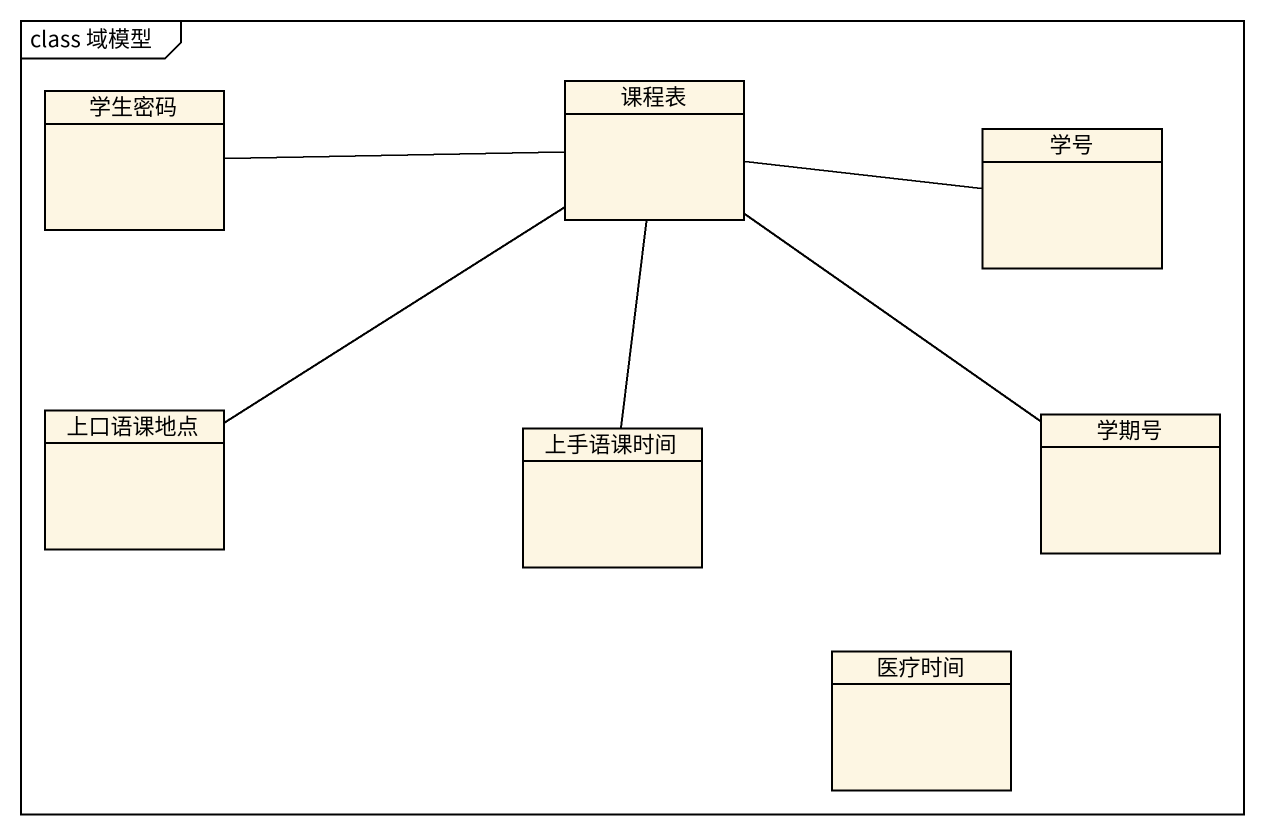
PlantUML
@startuml
mainframe class 域模型
hide circle
hide empty members
class 学生密码
class 课程表
class 学号
class 上口语课地点
class 上手语课时间
class 学期号
class 医疗时间
课程表 -left- 学生密码
课程表 -right- 学号
课程表 -- 上口语课地点
课程表 -- 上手语课时间
课程表 -- 学期号
@enduml
